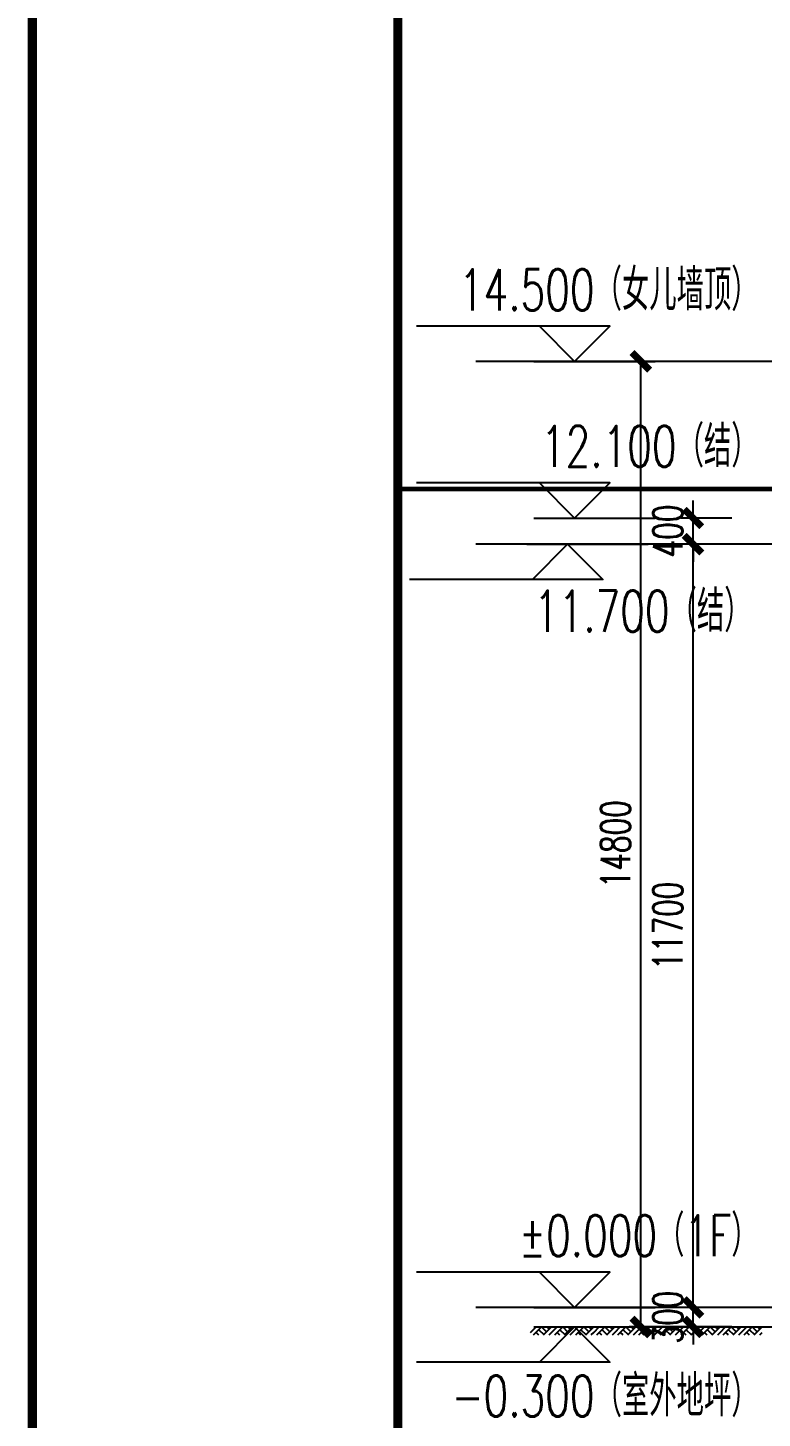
# Model space of a CAD drawing. Extents: x -599358 to 2865263, y -1062760 to 486533.
# Drawn here: x 213960 to 225215, y -703123 to -681810 of the extents above; entities that cross this region are included whole.
import ezdxf
from ezdxf.enums import TextEntityAlignment as Align

# ---------------------------------------------------------------- set-up
doc = ezdxf.new("R2010")
doc.units = 0
doc.linetypes.add('__DASH', pattern=[0.35, 0.25, -0.1])
doc.linetypes.add('DOTE', pattern=[2.42, 2, -0.2, 0.02, -0.2])
for name, color, linetype in [('0-cxFrame', 155, 'Continuous'), ('3符号', 173, 'Continuous'), ('A-AXIS-DOTE', 14, 'DOTE'), ('A-HATCH-2', 251, 'Continuous'), ('AS-WALL', 40, 'Continuous'), ('DIM', 173, 'Continuous'), ('DIM_ELEV', 3, 'Continuous')]:
    doc.layers.add(name, color=color, linetype=linetype)
doc.layers.add('0-cxText', color=131, linetype='Continuous', lineweight=25)
doc.styles.add('cx_tuming', font='simhei.ttf')
doc.styles.add('cx_tuqian1', font='宋体.shx')
doc.styles.add('DHTEXT-1', font='romans.shx', dxfattribs={"width": 0.7, "bigfont": 'chinese.shx'})
doc.styles.add('卓越符号', font='ROMANS.shx', dxfattribs={"width": 0.7, "bigfont": 'CHINESE.shx'})
doc.styles.add('黑体', font='simhei.ttf')
doc.dimstyles.new('ZN180', dxfattribs={"dimscale": 180, "dimtxt": 2.5, "dimasz": 1.5, "dimexe": 1, "dimexo": 2, "dimgap": 0.9, "dimtad": 1, "dimdec": 0, "dimdsep": 46, "dimtxsty": 'DHTEXT-1', "dimblk": 'ARCHTICK', "dimcen": 2.5, "dimclrd": 173, "dimclre": 173, "dimclrt": 7, "dimazin": 2, "dimtfac": 1, "dimtdec": 0, "dimtix": 1, "dimtmove": 2, "dimatfit": 3, "dimfxl": 0, "dimarcsym": 0})

# ---------------------------------------------------------------- blocks, each defined once
blk = doc.blocks.new('$LinePat$素土夯实')
at = {"color": 0}
for p, q in [((0, -210), (210, 0)), ((120, -300), (420, 0)), ((420, 0), (608, -188)), ((495, -300), (795, 0)), ((615, 0), (705, -90)), ((210, -210), (300, -300)), ((315, -105), (502, -293)), ((705, -300), (795, -210))]:
    blk.add_line(p, q, dxfattribs=at)
blk = doc.blocks.new('_ArchTick')
at = {"color": 0, "linetype": 'ByBlock', "const_width": 0.4}
blk.add_lwpolyline([(-0.5, -0.5), (0.5, 0.5)], dxfattribs=at)
blk = doc.blocks.new('*D1710')
at = {"layer": 'Defpoints', "color": 0, "ltscale": 1800, "transparency": 16777216}
for p in [(224155, -701424), (225111, -701424), (225111, -701724)]:
    blk.add_point(p, dxfattribs=at)
at = {"layer": 'DIM', "color": 173, "linetype": 'ByBlock', "lineweight": -2, "ltscale": 1800, "transparency": 16777216}
for p, q in [((224155, -701424), (224155, -701154)), ((224751, -701424), (223975, -701424)), ((224155, -701724), (224155, -701424)), ((224751, -701724), (223975, -701724)), ((224155, -701724), (224155, -701994))]:
    blk.add_line(p, q, dxfattribs=at)
at = {"layer": 'DIM', "color": 173, "lineweight": -2, "ltscale": 1800, "transparency": 16777216, "xscale": 270, "yscale": 270, "zscale": 270}
for p, rotation in [((224155, -701424), 270), ((224155, -701724), 90)]:
    blk.add_blockref('_ArchTick', p, dxfattribs=dict(at, rotation=rotation))
at = {"layer": 'DIM', "color": 7, "ltscale": 1800, "transparency": 16777216, "insert": (223768, -701574), "char_height": 450, "attachment_point": 5, "rotation": 90, "style": 'DHTEXT-1'}
blk.add_mtext('300', dxfattribs=at)
blk = doc.blocks.new('*D1711')
at = {"layer": 'Defpoints', "color": 0, "ltscale": 1800, "transparency": 16777216}
for p in [(224155, -689724), (225111, -689724), (225111, -701424)]:
    blk.add_point(p, dxfattribs=at)
at = {"layer": 'DIM', "color": 173, "linetype": 'ByBlock', "lineweight": -2, "ltscale": 1800, "transparency": 16777216}
for p, q in [((224751, -689724), (223975, -689724)), ((224155, -701424), (224155, -689724)), ((224751, -701424), (223975, -701424))]:
    blk.add_line(p, q, dxfattribs=at)
at = {"layer": 'DIM', "color": 173, "lineweight": -2, "ltscale": 1800, "transparency": 16777216, "xscale": 270, "yscale": 270, "zscale": 270}
for p, rotation in [((224155, -689724), 90), ((224155, -701424), 270)]:
    blk.add_blockref('_ArchTick', p, dxfattribs=dict(at, rotation=rotation))
at = {"layer": 'DIM', "color": 7, "ltscale": 1800, "transparency": 16777216, "insert": (223768, -695574), "char_height": 450, "attachment_point": 5, "rotation": 90, "style": 'DHTEXT-1'}
blk.add_mtext('11700', dxfattribs=at)
blk = doc.blocks.new('*D1712')
at = {"layer": 'Defpoints', "color": 0, "ltscale": 1800, "transparency": 16777216}
for p in [(224155, -689324), (225111, -689324), (225111, -689724)]:
    blk.add_point(p, dxfattribs=at)
at = {"layer": 'DIM', "color": 173, "linetype": 'ByBlock', "lineweight": -2, "ltscale": 1800, "transparency": 16777216}
for p, q in [((224155, -689324), (224155, -689054)), ((224751, -689324), (223975, -689324)), ((224155, -689724), (224155, -689324)), ((224751, -689724), (223975, -689724)), ((224155, -689724), (224155, -689994))]:
    blk.add_line(p, q, dxfattribs=at)
at = {"layer": 'DIM', "color": 173, "lineweight": -2, "ltscale": 1800, "transparency": 16777216, "xscale": 270, "yscale": 270, "zscale": 270}
for p, rotation in [((224155, -689324), 270), ((224155, -689724), 90)]:
    blk.add_blockref('_ArchTick', p, dxfattribs=dict(at, rotation=rotation))
at = {"layer": 'DIM', "color": 7, "ltscale": 1800, "transparency": 16777216, "insert": (223768, -689524), "char_height": 450, "attachment_point": 5, "rotation": 90, "style": 'DHTEXT-1'}
blk.add_mtext('400', dxfattribs=at)
blk = doc.blocks.new('*D1725')
at = {"layer": 'Defpoints', "color": 0, "ltscale": 1800, "transparency": 16777216}
for p in [(223355, -686924), (224689, -686924), (224689, -701724)]:
    blk.add_point(p, dxfattribs=at)
at = {"layer": 'DIM', "color": 173, "linetype": 'ByBlock', "lineweight": -2, "ltscale": 1800, "transparency": 16777216}
for p, q in [((224329, -686924), (223175, -686924)), ((223355, -701724), (223355, -686924)), ((224329, -701724), (223175, -701724))]:
    blk.add_line(p, q, dxfattribs=at)
at = {"layer": 'DIM', "color": 173, "lineweight": -2, "ltscale": 1800, "transparency": 16777216, "xscale": 270, "yscale": 270, "zscale": 270}
for p, rotation in [((223355, -686924), 90), ((223355, -701724), 270)]:
    blk.add_blockref('_ArchTick', p, dxfattribs=dict(at, rotation=rotation))
at = {"layer": 'DIM', "color": 7, "ltscale": 1800, "transparency": 16777216, "insert": (222968, -694324), "char_height": 450, "attachment_point": 5, "rotation": 90, "style": 'DHTEXT-1'}
blk.add_mtext('14800', dxfattribs=at)
blk = doc.blocks.new('*U612')
at = {"ltscale": 10}
blk.add_line((3.48, 0), (-6.85, 0), dxfattribs=at)
blk.add_lwpolyline([(3, 3), (0, 0), (-3, 3), (13.45, 3)])
at = {"color": 0, "style": '卓越符号', "width": 0.7, "flags": 8}
blk.add_attdef('±0.000', text='', height=3.5, dxfattribs=at).set_placement((13.45, 4.35), align=Align.RIGHT)
blk = doc.blocks.new('*U613')
at = {"ltscale": 10}
blk.add_line((3.48, 0), (-6.85, 0), dxfattribs=at)
blk.add_lwpolyline([(3, -3), (0, 0), (-3, -3), (13.45, -3)])
at = {"color": 0, "style": '卓越符号', "width": 0.7, "flags": 8}
blk.add_attdef('±0.000', text='', height=3.5, dxfattribs=at).set_placement((13.45, -7.85), align=Align.RIGHT)
blk = doc.blocks.new('zjcx_lan_xinxi(Dragon)')
at = {"const_width": 25}
blk.add_lwpolyline([(0, -20700), (7000, -20700), (7000, 0), (0, 0)], close=True, dxfattribs=at)
for points in [[(0, -20700), (7000, -20700), (7000, -3200)], [(0, -20700), (7000, -20700)]]:
    blk.add_lwpolyline(points, dxfattribs=at)
blk = doc.blocks.new('T-信息(Dragon)')
at = {"layer": '0-cxFrame'}
blk.add_blockref('zjcx_lan_xinxi(Dragon)', (0, 0), dxfattribs=at)
blk = doc.blocks.new('TK22.A2 L(Dragon)')
at = {"layer": '0-cxFrame', "color": 7, "const_width": 0.5}
blk.add_lwpolyline([(0, 0), (-594, 0), (-594, 420), (0, 420)], close=True, dxfattribs=at)
at = {"layer": '0-cxFrame', "const_width": 0.5}
blk.add_lwpolyline([(-80, 10), (-574, 10), (-574, 410), (-80, 410)], close=True, dxfattribs=at)
at = {"layer": '0-cxFrame', "xscale": 0.01, "yscale": 0.01, "zscale": 0.01}
blk.add_blockref('T-信息(Dragon)', (-574, 410), dxfattribs=at)
at = {"style": '黑体', "flags": 4}
blk.add_attdef('图幅', text='', height=3.3, dxfattribs=at).set_placement((-40, 3), align=Align.RIGHT)
at = {"layer": '0-cxText', "flags": 4}
for tag, height, style, p in [('建设单位', 3.5, 'cx_tuming', (-45, 240)), ('项目名称', 3.5, 'cx_tuming', (-45, 210)), ('子项名称', 3.5, 'cx_tuming', (-45, 180)), ('工程编号', 3.3, 'cx_tuqian1', (-35, 165)), ('图名1', 3.5, 'cx_tuming', (-45, 87)), ('图名2', 3.5, 'cx_tuming', (-45, 79)), ('图名3', 3.5, 'cx_tuming', (-45, 71)), ('出图日期', 3.3, 'cx_tuqian1', (-39, 60)), ('专业', 3.3, 'cx_tuqian1', (-55, 52)), ('图号', 3.3, 'cx_tuqian1', (-55, 44)), ('版次', 3.3, 'cx_tuqian1', (-20, 44))]:
    blk.add_attdef(tag, text='', height=height, dxfattribs=dict(at, style=style)).set_placement(p, align=Align.MIDDLE)
at = {"layer": 'Defpoints', "color": 6, "flags": 4}
for tag, height, style, p in [('tufu', 3.3, '黑体', (-12, 12)), ('dwfname', 4, 'cx_tuqian1', (-80, 3))]:
    blk.add_attdef(tag, text='', height=height, dxfattribs=dict(at, style=style)).set_placement(p, align=Align.RIGHT)

msp = doc.modelspace()

# ---------------------------------------------------------------- linework, layer by layer
at = {"layer": 'A-AXIS-DOTE', "linetype": '__DASH', "ltscale": 2}
for p, q in [((336721, -686924), (220825.2, -686924)), ((336441, -689724), (220825.2, -689724)), ((357208.3, -701424), (220825.2, -701424))]:
    msp.add_line(p, q, dxfattribs=at)
at = {"layer": 'AS-WALL'}
msp.add_lwpolyline([(221844.6, -701724), (225860.6, -701724), (225860.6, -701724)], dxfattribs=at)
at = {"layer": 'DIM_ELEV'}
for p, q in [((222390.7, -686924), (221390.7, -686924)), ((223013.2, -701424), (222013.2, -701424))]:
    msp.add_line(p, q, dxfattribs=at)

# ---------------------------------------------------------------- block references
at = {"layer": '0-cxFrame', "xscale": 280, "yscale": 280, "zscale": 280}
msp.add_blockref('TK22.A2 L(Dragon)', (380350.2, -745719.8), dxfattribs=at)
at = {"layer": '3符号', "color": 7}
ref = msp.add_blockref('*U612', (222340.5, -686924), dxfattribs=dict(at, xscale=-180, yscale=180, zscale=180))
ref.add_attrib('±0.000', '14.500（女儿墙顶）', dxfattribs={"layer": '0', "color": 0, "height": 630, "style": '卓越符号', "width": 0.7}).set_placement((225160.3, -686141), align=Align.RIGHT)
ref = msp.add_blockref('*U612', (222340.5, -689324), dxfattribs=dict(at, xscale=-180, yscale=180, zscale=180))
ref.add_attrib('±0.000', '12.100（结）', dxfattribs={"layer": '0', "color": 0, "height": 630, "style": '卓越符号', "width": 0.7}).set_placement((225160.3, -688541), align=Align.RIGHT)
ref = msp.add_blockref('*U613', (222233.2, -689724), dxfattribs=dict(at, xscale=-180, yscale=180, zscale=180))
ref.add_attrib('±0.000', '11.700（结）', dxfattribs={"layer": '0', "color": 0, "height": 630, "style": '卓越符号', "width": 0.7}).set_placement((225052.9, -691066.3), align=Align.RIGHT)
ref = msp.add_blockref('*U612', (222340.5, -701424), dxfattribs=dict(at, xscale=-180, yscale=180, zscale=180))
ref.add_attrib('±0.000', '±0.000（1F）', dxfattribs={"layer": '0', "color": 0, "height": 630, "style": '卓越符号', "width": 0.7}).set_placement((225160.3, -700641), align=Align.RIGHT)
ref = msp.add_blockref('*U613', (222340.5, -701724), dxfattribs=dict(at, xscale=-180, yscale=180, zscale=180))
ref.add_attrib('±0.000', '-0.300（室外地坪）', dxfattribs={"layer": '0', "color": 0, "height": 630, "style": '卓越符号', "width": 0.7}).set_placement((225160.3, -703097.2), align=Align.RIGHT)
at = {"layer": 'A-HATCH-2', "xscale": 0.406059325623648, "yscale": 0.4, "zscale": 0.4}
for p in [(221663.9, -701724), (221986.8, -701724), (222309.6, -701724), (222632.4, -701724), (222955.2, -701724), (223278, -701724), (223600.8, -701724), (223923.7, -701724), (224246.5, -701724), (224569.3, -701724), (224892.1, -701724)]:
    msp.add_blockref('$LinePat$素土夯实', p, dxfattribs=at)

# ---------------------------------------------------------------- dimensions: what is measured, and where the dimension line sits
at = {"layer": 'DIM', "ltscale": 1800}
for p1, p2, distance, picture, middle in [((224688.6, -701724), (224688.6, -686924), 1333.3, '*D1725', (222968.3, -694324)), ((225110.9, -689724), (225110.9, -689324), 955.6, '*D1712', (223768.3, -689524)), ((225110.9, -701424), (225110.9, -689724), 955.6, '*D1711', (223768.3, -695574)), ((225110.9, -701724), (225110.9, -701424), 955.6, '*D1710', (223768.3, -701574))]:
    dim = msp.add_aligned_dim(p1=p1, p2=p2, distance=distance, dimstyle='ZN180', dxfattribs=at)
    dim.commit()
    dim.dimension.update_dxf_attribs({"geometry": picture, "text_midpoint": middle})

doc.saveas('drawing.dxf')
